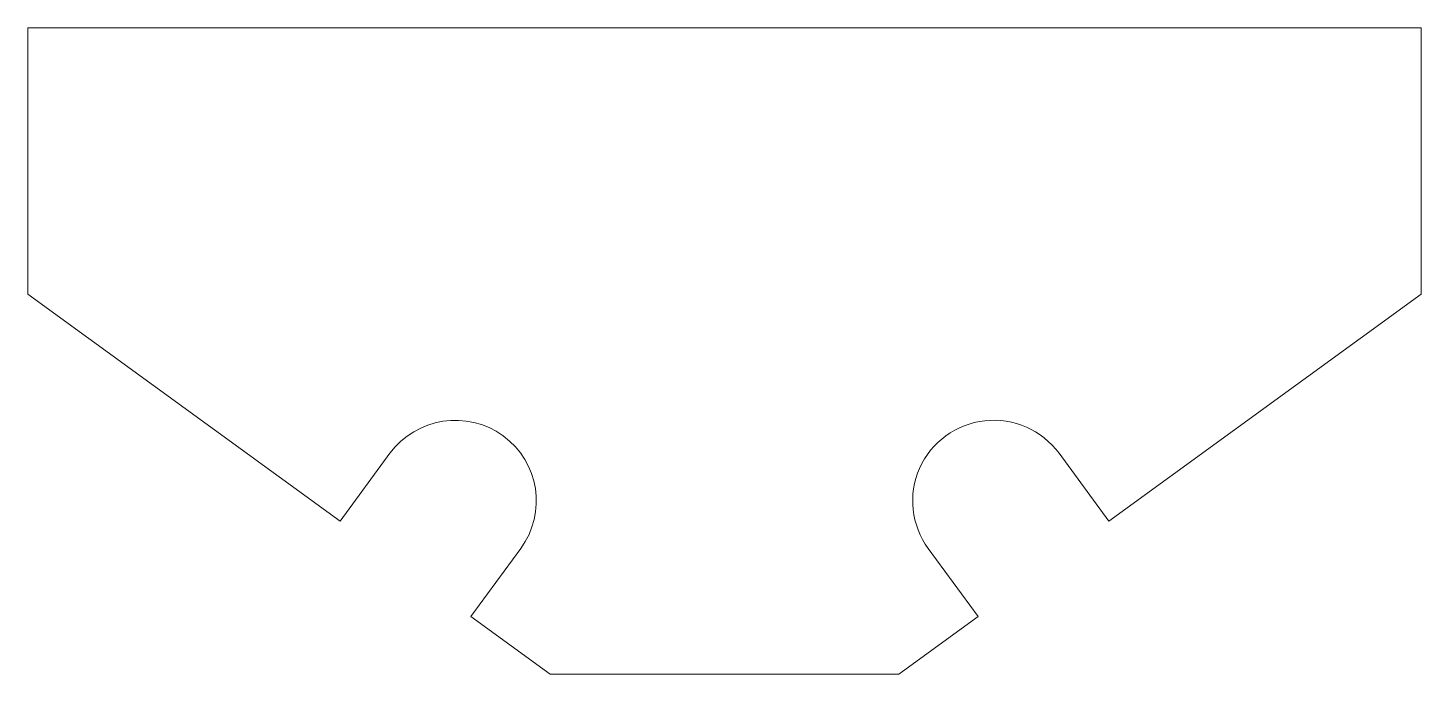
# Model space of a CAD drawing. Header units: millimetres. Extents: x -21.9 to 22, y -10.2 to 10.2.
import ezdxf

# ---------------------------------------------------------------- set-up
doc = ezdxf.new("R2010")
doc.units = ezdxf.units.MM
doc.header["$MEASUREMENT"] = 0
doc.layers.add('layer 1', color=7, linetype='Continuous')

msp = doc.modelspace()

# ---------------------------------------------------------------- linework, layer by layer
at = {"layer": 'layer 1', "color": 20, "lineweight": 9}
msp.add_open_spline([(12.115, -5.3685), (12.115, -5.3685), (21.9501, 1.7863), (21.9501, 1.7863), (21.9501, 1.7863), (21.9501, 1.7863), (21.9501, 10.1673), (21.9501, 10.1673), (21.9501, 10.1673), (21.9501, 10.1673), (-21.9499, 10.1673), (-21.9499, 10.1673), (-21.9499, 10.1673), (-21.9499, 10.1673), (-21.9499, 1.7863), (-21.9499, 1.7863), (-21.9499, 1.7863), (-21.9499, 1.7863), (-12.1148, -5.3685), (-12.1148, -5.3685), (-12.1148, -5.3685), (-12.1148, -5.3685), (-10.54, -3.2287), (-10.54, -3.2287), (-10.54, -3.2287), (-9.7078, -2.0979), (-8.111, -1.8519), (-6.9737, -2.6794), (-6.9737, -2.6794), (-5.8363, -3.5068), (-5.589, -5.0943), (-6.4212, -6.2251), (-6.4212, -6.2251), (-6.4212, -6.2251), (-7.996, -8.3649), (-7.996, -8.3649), (-7.996, -8.3649), (-7.996, -8.3649), (-5.4972, -10.1827), (-5.4972, -10.1827), (-5.4972, -10.1827), (-5.4972, -10.1827), (5.4974, -10.1827), (5.4974, -10.1827), (5.4974, -10.1827), (5.4974, -10.1827), (7.9962, -8.3649), (7.9962, -8.3649), (7.9962, -8.3649), (7.9962, -8.3649), (6.4214, -6.2251), (6.4214, -6.2251), (6.4214, -6.2251), (5.883, -5.4935), (5.778, -4.5321), (6.1461, -3.7028), (6.1461, -3.7028), (6.5141, -2.8734), (7.2992, -2.3024), (8.2055, -2.2046), (8.2055, -2.2046), (9.1118, -2.1069), (10.0018, -2.4972), (10.5402, -3.2287), (10.5402, -3.2287), (10.5402, -3.2287), (12.115, -5.3685), (12.115, -5.3685)], degree=3, knots=[0, 0, 0, 0, 0.0555556, 0.0555556, 0.0555556, 0.0555556, 0.1111111, 0.1111111, 0.1111111, 0.1111111, 0.1666667, 0.1666667, 0.1666667, 0.1666667, 0.2222222, 0.2222222, 0.2222222, 0.2222222, 0.2777778, 0.2777778, 0.2777778, 0.2777778, 0.3333333, 0.3333333, 0.3333333, 0.3333333, 0.3888889, 0.3888889, 0.3888889, 0.3888889, 0.4444444, 0.4444444, 0.4444444, 0.4444444, 0.5, 0.5, 0.5, 0.5, 0.5555556, 0.5555556, 0.5555556, 0.5555556, 0.6111111, 0.6111111, 0.6111111, 0.6111111, 0.6666667, 0.6666667, 0.6666667, 0.6666667, 0.7222222, 0.7222222, 0.7222222, 0.7222222, 0.7777778, 0.7777778, 0.7777778, 0.7777778, 0.8333333, 0.8333333, 0.8333333, 0.8333333, 0.8888889, 0.8888889, 0.8888889, 0.8888889, 1, 1, 1, 1], dxfattribs=at)

doc.saveas('drawing.dxf')
